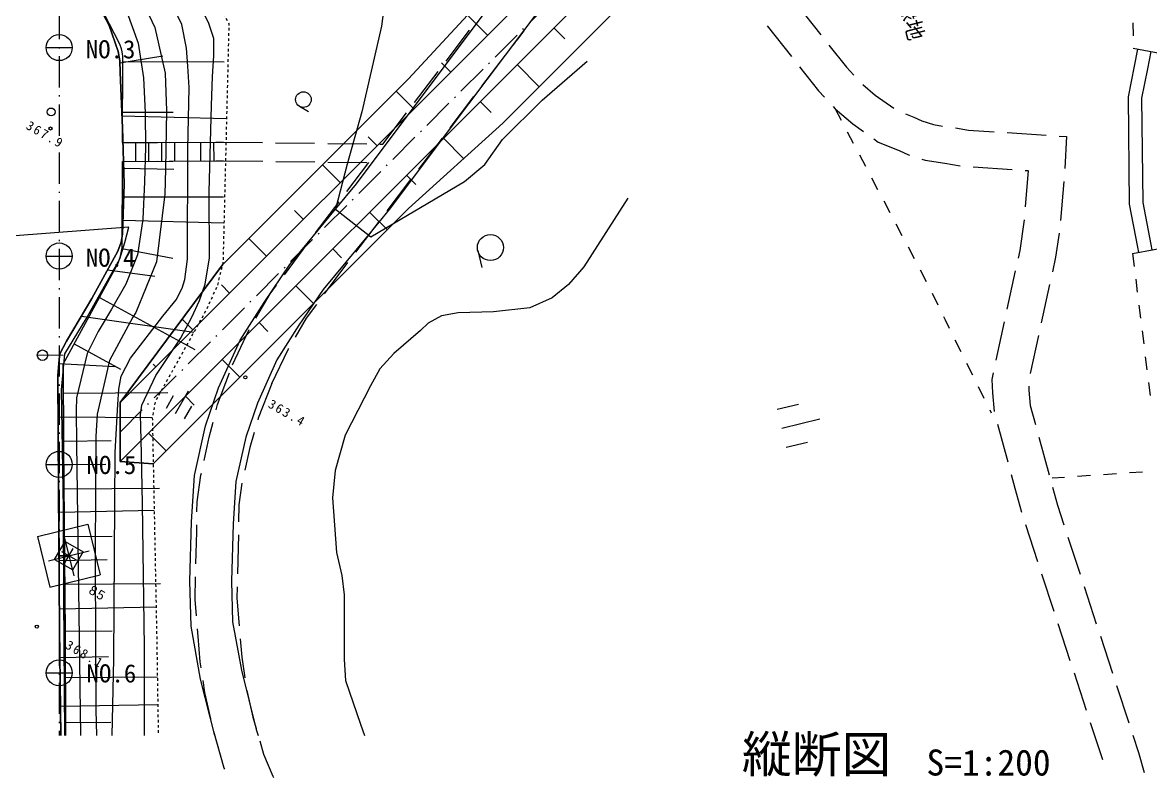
# Model space of a CAD drawing. Header units: millimetres. Extents: x -2078669 to -1085629, y -5987148 to 310365.
# Drawn here: x -1705072 to -1596855, y -1142227 to -1069783 of the extents above; entities that cross this region are included whole.
import ezdxf
from ezdxf.enums import TextEntityAlignment as Align

# ---------------------------------------------------------------- set-up
doc = ezdxf.new("R2010")
doc.units = ezdxf.units.MM
doc.header["$LTSCALE"] = 500
doc.linetypes.add('561019', pattern=[1, 0.5, -0.5])
doc.linetypes.add('SXF_一点短鎖線', pattern=[9.25, 6, -1.5, 0.25, -1.5])
for name, color, linetype, lineweight in [('1103000', 8, 'Continuous', 18), ('D-BGD', 7, 'Continuous', 13), ('D-BMK', 2, 'SXF_一点短鎖線', 13), ('D-BMK-HTXT', 7, 'Continuous', 13), ('D-BYP-STR1', 2, 'Continuous', 13), ('D-BYP-STR2', 6, 'Continuous', 25), ('D-TTL-TXT', 7, 'Continuous', 13), ('●予備設計_LP横断', 7, 'Continuous', 13)]:
    doc.layers.add(name, color=color, linetype=linetype, lineweight=lineweight)
doc.layers.add('D-WORK2', color=11, linetype='Continuous', plot=False)
doc.styles.add('BIGFONT', font='txt', dxfattribs={"height": 0.2, "bigfont": 'BIGFONT'})
doc.styles.add('MS ゴシック', font='MS Gothic.ttf')
doc.styles.add('ＭＳ ゴシック', font='MS Gothic.ttf')

# ---------------------------------------------------------------- blocks, each defined once
blk = doc.blocks.new('M2244_1')
at = {"layer": '1103000', "linetype": 'Continuous', "lineweight": 15}
blk.add_line((0, 0), (2.499811970053997, 0.0003381547867320478), dxfattribs=at)
blk.add_circle((2.000318839061947, -0.001165703375590965), 0.5000000000000004, dxfattribs=at)
blk = doc.blocks.new('M6331')
at = {"layer": '●予備設計_LP横断', "linetype": 'Continuous', "lineweight": 9}
blk.add_line((0, -0.75), (1, -0.75), dxfattribs=at)
blk.add_circle((0, 0), 0.75, dxfattribs=at)
blk = doc.blocks.new('M7312')
at = {"layer": '●予備設計_LP横断', "linetype": 'Continuous', "lineweight": 20}
blk.add_circle((0, -0.001000000003841706), 0.15, dxfattribs=at)
blk = doc.blocks.new('M5255')
at = {"layer": '●予備設計_LP横断', "linetype": 'Continuous', "lineweight": 15}
for p, q in [((-1, -1), (-1, 1)), ((-1, 1), (1, 1)), ((-0.8000000000010914, 0), (0.7999999999992724, 0)), ((0, -0.8000000000029104), (0, 0.7999999999883585)), ((1, -1), (1, 1)), ((-1, -1), (1, -1))]:
    blk.add_line(p, q, dxfattribs=at)
blk = doc.blocks.new('M6334')
at = {"layer": '●予備設計_LP横断', "linetype": 'Continuous', "lineweight": 9}
for p, q in [((0, -1.25), (0, 1.25)), ((-1, -1.25), (-1, 0.1499999999941792)), ((1, -1.25), (1, 0.1499999999941792))]:
    blk.add_line(p, q, dxfattribs=at)
blk = doc.blocks.new('河川平面')
at = {"layer": 'D-BGD', "linetype": 'Continuous'}
for p, q in [((1680161.639288735, -2800524.838748779, 363194.9803695463), (1682487.245629855, -2803466.055950296, 363235.9803673303)), ((1677348.907659888, -2802612.873101369, 363192.9803696544), (1679675.012350652, -2805553.223326799, 363233.9803674384)), ((1712430.545642233, -2802305.971771629, 362947.9803828966), (1712445.718205492, -2803555.788407959, 362953.9803825722)), ((1646522.301487245, -2805983.865377295, 363585.9803484131), (1648790.945372628, -2802998.290825979, 363562.9803496561)), ((1653981.62227821, -2803074.15484056, 363532.9803512777), (1653320.211881466, -2803971.972278948, 363549.9803503588)), ((1652984.564273072, -2804413.426296627, 363553.9803501426), (1653320.211881466, -2803971.972278948, 363549.9803503588)), ((1712460.665944945, -2804747.804100584, 362959.9803822479), (1718273.860538318, -2805851.645046932, 360509.9805146688)), ((1615237.30558291, -2806138.812892176), (1619367.120021831, -2805471.562999794)), ((1615500.412131992, -2806016.450657384), (1625228.405296439, -2806048.680495622)), ((1649960.117626734, -2808394.813590163, 363585.9803484131), (1652228.761512114, -2805409.239038861, 363561.9803497102)), ((1643496.120888755, -2809964.25597153, 363617.9803466835), (1645765.631750211, -2806979.179769864, 363593.9803479806)), ((1646936.039606823, -2812377.566209422, 363617.9803466835), (1649204.314865776, -2809390.626332397, 363593.9803479806)), ((1615428.485433756, -2811239.278109699), (1625464.622097953, -2811486.021640796)), ((1615486.788961116, -2810876.112359215), (1620337.780902172, -2810884.752033605)), ((1640470.807266339, -2813945.144915401, 363649.9803449539), (1642740.318127798, -2810960.06871375, 363625.980346251)), ((1683852.055354979, -2810552.931833475, 363249.9803665736), (1684435.551503705, -2811658.827432259, 363262.980365871)), ((1643911.592960482, -2816358.953502973, 363648.9803450079), (1646179.868219435, -2813372.013625919, 363625.980346251)), ((1685018.679026009, -2812763.357705321, 363275.9803651683), (1685602.175174739, -2813869.253304106, 363288.9803644656)), ((1700370.907531899, -2812849.609801696, 363133.9803728433), (1704112.900435922, -2813102.005494421, 363117.9803737081)), ((1615473.112669224, -2813809.508348325, 368399.9800882195), (1625170.318487165, -2813754.835146463, 363639.9803454943)), ((1615473.112669224, -2813809.508348325, 368399.9800882195), (1618839.350384557, -2813790.550001184, 366747.980177509)), ((1616722.908762326, -2813802.398016201, 367785.9801214057), (1616734.083457638, -2815598.951321075, 367787.9801212976)), ((1617972.704855418, -2813795.287684076, 367172.980154538), (1617983.879550725, -2815591.840988965, 367174.9801544299)), ((1619222.500948517, -2813788.177351952, 366558.9801877243), (1619232.310318105, -2815585.099283263, 366561.9801875622)), ((1619961.884731575, -2813784.107676672, 366196.9802072902), (1623328.122446904, -2813765.149329531, 364543.9802966337)), ((1620473.164017695, -2813781.565369478, 365945.9802208566), (1620483.471736927, -2815577.620324717, 365947.9802207485)), ((1621722.960110794, -2813774.455037354, 365331.9802540428), (1621732.769480382, -2815571.376968665, 365334.9802538807)), ((1622972.756203888, -2813767.344705245, 364718.9802871751), (1622982.56557347, -2815564.266636556, 364721.9802870129)), ((1624222.552296987, -2813760.234373135, 364104.9803203614), (1624232.361666569, -2815557.156304431, 364107.9803201993)), ((1624449.291468196, -2813759.075631442, 363993.9803263609), (1625170.318487165, -2813754.835146463, 363639.9803454943)), ((1625170.318487165, -2813754.835146463, 363639.9803454943), (1628919.781323818, -2813801.599626757, 363641.9803453863)), ((1630170.512486523, -2813816.942035902, 363642.9803453322), (1633919.975323172, -2813863.706516182, 363645.9803451701)), ((1635169.341160151, -2813879.417551749, 363646.980345116), (1638919.30234645, -2813925.315055957, 363648.9803450079)), ((1640169.535159504, -2813941.524441189, 363649.9803449539), (1640470.807266339, -2813945.144915401, 363649.9803449539)), ((1615467.29592618, -2815605.522217093, 368409.980087679), (1625186.824762166, -2815552.14624743, 363639.9803454943)), ((1615467.29592618, -2815605.522217093, 368409.980087679), (1618833.533641509, -2815586.563869952, 366757.9801769685)), ((1619955.56963888, -2815580.988521513, 366206.9802067497), (1623322.674330286, -2815562.528524022, 364554.9802960392)), ((1624443.843351581, -2815556.454825947, 364003.9803258204), (1625186.824762166, -2815552.14624743, 363639.9803454943)), ((1625186.824762166, -2815552.14624743, 363639.9803454943), (1628936.287598818, -2815598.910727724, 363644.9803452241)), ((1630187.018761516, -2815614.253136855, 363646.980345116), (1633936.481598172, -2815661.017617149, 363652.9803447917)), ((1635185.847435151, -2815676.728652717, 363653.9803447376), (1638935.80862145, -2815722.626156939, 363659.9803444134)), ((1637021.242514175, -2818481.498463123, 363683.9803431162), (1639113.047983301, -2815725.310409819, 363659.9803444134)), ((1686185.671323457, -2814975.14890289, 363302.980363709), (1686768.798845754, -2816079.679175952, 363315.9803630064)), ((1615583.938637831, -2816246.738553815), (1620406.424452462, -2816368.039664744)), ((1697108.333524607, -2816141.623247118, 363137.9803726271), (1700849.718898997, -2816389.055986588, 363081.9803756539)), ((1640887.146314151, -2820340.340796494, 363680.9803432783), (1643156.288549174, -2817353.89926912, 363656.9803445755)), ((1687352.294994483, -2817185.574774736, 363328.9803623037), (1687935.791143213, -2818291.470373507, 363341.980361601)), ((1705791.222837049, -2817530.491070041, 363100.9803746269), (1705488.112275694, -2821266.401062111, 363229.9803676546)), ((1615467.337529887, -2818996.642792232), (1625186.660933558, -2819023.889133979)), ((1633998.03147035, -2822464.749432033, 363718.9803412244), (1636265.43975322, -2819477.311205344, 363692.9803426297)), ((1688518.420315859, -2819396.86762264, 363354.9803608984), (1689102.414814236, -2820501.896245353, 363367.9803601957)), ((1615513.988100504, -2821254.133014511), (1625218.602177648, -2821492.725893976)), ((1637862.69966781, -2824321.728090031, 363712.9803415488), (1640131.84190284, -2821335.286562642, 363688.980342846)), ((1689685.910962962, -2821607.791844152, 363381.9803594391), (1690268.540135612, -2822713.189093271, 363394.9803587365)), ((1712386.920210769, -2824440.673867189, 362809.9803903553), (1718376.873092313, -2823350.783748894, 360629.9805081829)), ((1615429.888676458, -2823957.952591316), (1620303.332912228, -2824890.711198562)), ((1631016.544458238, -2826477.751113425, 363719.9803411704), (1633251.267096597, -2823466.910996467, 363719.9803411704)), ((1649569.272330461, -2824170.59014901), (1649962.554491872, -2825790.002647831)), ((1690852.534633984, -2823818.217715983, 363407.9803580338), (1691435.163806641, -2824923.614965117, 363420.9803573312)), ((1712386.920210769, -2824440.673867189, 362809.9803903553), (1712540.167945927, -2825681.043555145, 362844.9803884636)), ((1634874.775196726, -2828329.875998159, 363719.9803411704), (1637109.497835084, -2825319.035881202, 363719.9803411704)), ((1614045.889133296, -2826023.996555301), (1618596.526432189, -2826609.268112758)), ((1692018.659955371, -2826029.510563902, 363433.9803566286), (1692602.65445374, -2827134.539186614, 363446.9803559259)), ((1701145.419066025, -2826124.458605714, 363187.9803699247), (1700339.904411637, -2829787.272090058, 363164.9803711678)), ((1704438.847432303, -2827420.087118131, 363183.9803701409), (1703637.299031877, -2831084.027025004, 363160.980371384)), ((1712693.914030743, -2826920.546267028, 362880.9803865179), (1712847.161765904, -2828160.915954984, 362915.9803846261)), ((1613274.553005613, -2828670.7569839), (1622431.733915682, -2833669.13932372)), ((1693183.419951017, -2828241.172038243, 363458.9803552773), (1693715.750431755, -2829371.868323933, 363437.9803564123)), ((1713001.774826793, -2829400.917016518, 362951.9803826803), (1713155.022561962, -2830641.286704489, 362986.9803807886)), ((1611538.57228238, -2830452.712294891), (1622335.331637544, -2831993.27223382)), ((1626030.030864591, -2835114.634893395, 363719.9803411704), (1627646.27201956, -2831730.981688793, 363680.9803432783)), ((1700071.854635412, -2831008.087042708, 363156.9803716002), (1699266.838330671, -2834670.03355098, 363133.9803728433)), ((1713308.76864677, -2831880.789416372, 363022.9803788428), (1713462.016381935, -2833121.159104328, 363057.9803769511)), ((1610848.271150888, -2833112.474398644), (1615298.658326407, -2835543.739749856)), ((1695355.087514741, -2832744.467530512, 363377.9803596553), (1695911.386328925, -2833863.565587208, 363358.9803606822)), ((1703370.116231733, -2832305.340327291, 363152.9803718164), (1702569.066180953, -2835968.413258078, 363129.9803730595)), ((1609378.084220717, -2835000.813651369), (1614761.991961479, -2835279.555884834)), ((1696467.685143109, -2834982.663643918, 363339.9803617092), (1697023.983957293, -2836101.761700614, 363320.9803627361)), ((1713615.762466748, -2834360.661816211, 363092.9803750594), (1713769.010201908, -2835601.031504197, 363128.9803731136)), ((1697580.282771477, -2837220.85975731, 363301.9803637631), (1698136.581585661, -2838339.957814005, 363282.98036479)), ((1713922.756286721, -2836840.53421608, 363163.9803712218), (1714076.870997962, -2838081.402253686, 363199.9803692761)), ((1609801.713853638, -2837862.833886712), (1619845.029167408, -2837787.956628251)), ((1678291.012099368, -2839390.697587236), (1680331.163281952, -2838895.538344415)), ((1698692.880399845, -2839459.055870701, 363263.9803658169), (1698825.66277506, -2839725.697636449, 363259.9803660331)), ((1609305.413076364, -2840105.248446499), (1618342.104030505, -2840169.818751776)), ((1678733.021042917, -2841212.287473587), (1682377.197514893, -2840326.535634337)), ((1699438.090210491, -2840819.387476624, 363303.980363655), (1700421.776875629, -2844435.65751999, 363442.980356142)), ((1609830.963983694, -2842447.246843441), (1614411.690676149, -2842404.343456123)), ((1679175.398612898, -2843035.242685645), (1681216.048145129, -2842539.216466737)), ((1703404.165745066, -2842064.511159632, 363379.9803595472), (1704387.852410215, -2845680.781202998, 363524.9803517101)), ((1609335.672540891, -2844683.282894951), (1613883.395477076, -2844653.659053953)), ((1705859.265687512, -2845930.244079231, 363522.9803518181), (1704682.711761668, -2846010.59773035, 363539.9803508993)), ((1708353.547988985, -2845760.717901527, 363487.9803537099), (1707106.406838253, -2845845.480990379, 363505.980352737)), ((1710846.963314382, -2845590.693374157, 363452.9803556016), (1709600.689139727, -2845675.95481266, 363469.9803546828)), ((1713341.245615847, -2845421.167196454, 363417.9803574933), (1712094.104465113, -2845505.930285306, 363434.9803565745)), ((1609873.867371026, -2847027.973535894), (1619030.337259432, -2846950.836522026)), ((1609365.813087278, -2849261.318126091), (1618520.251714172, -2849078.250891465)), ((1607313.755436294, -2851614.222973007, 368267.980095354), (1612171.255679874, -2850431.64583732, 368267.980095354)), ((1609860.342755932, -2851508.212024524, 368267.980095354), (1610807.245495923, -2855395.157029394, 368267.980095354)), ((1612171.255679874, -2850431.64583732, 368267.980095354), (1613353.83281556, -2855289.146080896, 368267.980095354)), ((1626602.136544256, -2851448.542515753, 363855.9803338197), (1626506.630050699, -2855196.51676729, 363956.9803283607)), ((1702107.47321569, -2850448.586642595, 363645.9803451701), (1703276.106926794, -2854011.992840182, 363627.9803461429)), ((1607313.755436294, -2851614.222973007, 368267.980095354), (1608496.332571988, -2856471.723216583, 368267.980095354)), ((1609908.100997569, -2851603.716731855), (1614492.513954316, -2851574.466601796)), ((1706188.36583453, -2851660.513403805, 363634.9803457646), (1707356.999545631, -2855223.91960139, 363615.9803467916)), ((1608390.32162349, -2853925.135896952, 368267.980095354), (1612277.266628361, -2852978.233156965, 368267.980095354)), ((1609396.223292673, -2853901.727527596), (1614004.623669135, -2853809.570362382)), ((1608496.332571988, -2856471.723216583, 368267.980095354), (1613353.83281556, -2855289.146080896, 368267.980095354)), ((1703664.907396563, -2855199.751664982, 363621.9803464673), (1704833.541107664, -2858763.157862568, 363603.9803474401)), ((1609946.020888414, -2856193.113185089), (1619116.144034086, -2856112.289906915)), ((1707746.666991476, -2856412.176775827, 363609.9803471159), (1708915.300702584, -2859975.582973413, 363591.9803480887)), ((1609426.633498079, -2858542.136929099), (1618705.796377022, -2858356.57550287)), ((1705223.70690316, -2859950.548060931, 363597.9803477644), (1706391.473638187, -2863513.455908867, 363579.9803487373)), ((1609989.12970805, -2860693.21756613), (1614484.250592611, -2860658.778507273)), ((1709304.599521993, -2861162.474822126, 363585.9803484131), (1710473.233233104, -2864725.881019712, 363567.9803493859)), ((1609470.299431595, -2863214.493815246), (1614130.655341787, -2863131.443246279)), ((1610005.137445464, -2865120.072164373), (1618841.507120378, -2865078.089696547)), ((1706781.141084026, -2864701.713083304, 363573.9803490616), (1707949.774795129, -2868265.11928089, 363555.9803500345)), ((1710862.90067895, -2865914.138194148, 363561.9803497102), (1712031.534390046, -2869477.544391734, 363543.9803506831)), ((1609523.096091551, -2867886.769194885), (1618867.095400492, -2867740.291358244)), ((1610026.334111677, -2869457.634690422), (1614363.896637734, -2869436.438024211)), ((1708339.442240975, -2869453.37645534, 363549.9803503588), (1709507.707325646, -2873015.417327188, 363531.9803513317))]:
    blk.add_line(p, q, dxfattribs=at)
at = {"layer": 'D-BGD', "linetype": 'Continuous', "flags": 128}
for points in [[(1609554.793479384, -2870691.85051814), (1609439.240899246, -2860465.948431318), (1609351.985403525, -2847151.29904375), (1609279.381979892, -2836166.93498844), (1609409.441060601, -2834630.347087123), (1609457.129351798, -2834071.814372853), (1610099.01131509, -2832854.804783508), (1612555.552856169, -2828755.749503523), (1615029.328193981, -2824221.374828453), (1615362.985858978, -2823343.932256352), (1615470.743170048, -2822576.553407937), (1615628.127639537, -2817763.771195724), (1615471.526421471, -2812387.565569873), (1615273.043289659, -2807092.248165695), (1615230.536053072, -2805958.210690291), (1615082.234888306, -2805064.407761343), (1614195.948478485, -2802554.903301478), (1611543.875755006, -2797522.862286942)], [(1609120.374898591, -2789482.559495649), (1609275.451945141, -2792487.581647095), (1609448.294350338, -2793437.014847668), (1609989.894505932, -2794678.001984301), (1610785.094860014, -2796133.968020775), (1611543.875755006, -2797522.862286942), (1614195.948478485, -2802554.903301478), (1615082.234888306, -2805064.407761343), (1615230.536053072, -2805958.210690291), (1615273.043289659, -2807092.248165695), (1615471.526421471, -2812387.565569873), (1615628.127639537, -2817763.771195724), (1615470.743170048, -2822576.553407937), (1615362.985858978, -2823343.932256352), (1615029.328193981, -2824221.374828453), (1612555.552856169, -2828755.749503523), (1610099.01131509, -2832854.804783508), (1609457.129351798, -2834071.814372853), (1609409.441060601, -2834630.347087123), (1609279.381979892, -2836166.93498844)], [(1624340.250418191, -2870691.85051814), (1622973.450209964, -2865288.190754044), (1622059.863937374, -2860203.523386605), (1621936.138118443, -2855895.840144512), (1622100.875019834, -2850193.372675495), (1622391.730415376, -2845766.431743968), (1623448.575781737, -2840970.081437317), (1624701.267506624, -2837344.005479562), (1626776.041344037, -2832753.294447473), (1629061.804534101, -2829133.94400045), (1631525.58542532, -2825503.883995515), (1635921.659516725, -2820189.761260701), (1637929.897823393, -2817761.557226791), (1645469.835730892, -2807698.449990011), (1656019.652501093, -2793627.126751594), (1659219.847950033, -2796026.058255256)], [(1659219.847950033, -2796026.058255256), (1648670.529529467, -2810096.51451765), (1641073.213318824, -2820237.369611754), (1639083.762032361, -2822642.923087651), (1634729.119055328, -2827907.041199657), (1632408.391520408, -2831326.357924145), (1630306.696624295, -2834653.578519431), (1628421.651352211, -2838823.921797634), (1627305.160499649, -2842056.533266991), (1626363.258932123, -2846331.856806247), (1626096.927688998, -2850383.033781785), (1625937.387331952, -2855895.864777416), (1626049.763744156, -2859789.861939916), (1626886.308244841, -2864442.690744258), (1628320.337307048, -2870114.874269897), (1628490.819727905, -2870691.85051814)], [(1609279.381979892, -2836166.93498844), (1609351.985403525, -2847151.29904375), (1609439.240899246, -2860465.948431318), (1609554.793479384, -2870691.85051814)]]:
    blk.add_lwpolyline(points, dxfattribs=at)
for points, elevation in [([(1615901.922844571, -2801242.493319242), (1616987.453566795, -2804270.228104985), (1617504.570915053, -2807574.477254034), (1617666.983564076, -2810962.042439843), (1617685.300910674, -2814239.097262982), (1617595.047279074, -2817580.62177645), (1617429.644414922, -2821159.234008195), (1616926.318697196, -2824563.211966699), (1615816.596298767, -2827378.710538603), (1614442.496050384, -2829779.258117871), (1613142.678058479, -2831942.219629217), (1612088.120347714, -2834039.695359447), (1611063.623613429, -2838310.219139559), (1611049.162259764, -2839507.245335736), (1611079.713523772, -2842704.824813239), (1611439.003487526, -2870691.85051814)], 366999.9801638886), ([(1616301.449184445, -2797928.79651665), (1618571.751900824, -2802762.152751557), (1619578.172002082, -2807143.52940681), (1619706.763816773, -2810758.488843758), (1619619.059214802, -2816361.056247091), (1619548.221122837, -2818751.776922191), (1618746.179496924, -2825237.8868976), (1616774.280591962, -2830101.117175064), (1616478.623063136, -2830571.32520593), (1614246.37649533, -2834703.573247384), (1613037.376604053, -2839874.990191888), (1612928.727871928, -2842014.443382996), (1612885.810546584, -2846152.518086522), (1612867.259562325, -2854357.766808107), (1612935.675880624, -2868250.992075892), (1612983.560642428, -2870691.85051814)], 365999.9802179378), ([(1614483.706240737, -2870691.85051814), (1614655.652221666, -2863390.592862574), (1614767.430411171, -2843521.193979911), (1615022.112866381, -2838930.434504422), (1615132.264968198, -2837466.604500112), (1615369.663584964, -2836202.795290615), (1616250.740452059, -2834477.35501389), (1619366.793645304, -2830469.03744782), (1620631.217741379, -2828907.432097926), (1621217.414267233, -2827785.291527493), (1621453.225743102, -2826949.647544472), (1621715.970241521, -2824987.585133405), (1621745.571439279, -2814441.449549872), (1621890.922558121, -2808509.839798161), (1621764.066105945, -2806453.014092984), (1621613.266023924, -2804738.836443156), (1621189.78810933, -2802459.604143694), (1619944.5249013, -2799860.25179268)], 364999.9802719873), ([(1617598.936795689, -2870691.85051814), (1617587.432652442, -2862237.218494582), (1617397.904441803, -2848462.386243613), (1617297.666141259, -2843650.311973735), (1617253.531570416, -2841110.456182136), (1617195.193940621, -2839909.647469345), (1617330.627544382, -2838989.775931838), (1618666.761574052, -2836155.628830242), (1621033.242176087, -2832596.517061065), (1622122.547023488, -2830540.929708405), (1622860.584613692, -2828972.029395935), (1623422.072544612, -2827373.158859268), (1623830.009903999, -2824847.478673012), (1623796.029001432, -2818517.5072697), (1624032.445115542, -2810240.253135097), (1624125.465878129, -2807467.808851458), (1624236.434397087, -2805488.863030287), (1624243.547220599, -2803817.011629713), (1623725.118819363, -2802292.911333594), (1620285.19887887, -2795693.787542034)], 363999.9803260367), ([(1640983.559177155, -2797690.40724028), (1640322.280877791, -2802625.320444277), (1638441.01288091, -2810862.53720763), (1637036.158568981, -2815889.078206946), (1635921.659516725, -2820189.761260701), (1639314.104143207, -2822834.152014034), (1648307.363393172, -2817540.797851338), (1650240.400310043, -2815905.606857943), (1651945.161215144, -2813511.731480481), (1655746.147204755, -2809742.562419632), (1660081.322484951, -2805985.1734682)], 362999.9803800859), ([(1663960.033062784, -2819125.043557485), (1659732.45011333, -2825733.282033273), (1658283.761058286, -2827420.809658858), (1656709.206045149, -2828707.259060784), (1654580.066331939, -2829662.237852684), (1651066.875948149, -2830059.25293557), (1647704.180694493, -2830148.300157944), (1646078.208629051, -2830438.61644669), (1644824.563782729, -2831128.654400658), (1644064.687891282, -2831824.539818546), (1641530.166946634, -2834058.652247947), (1640185.906494044, -2835506.313953494), (1639282.602861227, -2837144.004757285), (1636833.019528925, -2841871.067633323), (1635903.15335689, -2845268.625220887), (1635616.230485786, -2847908.850117292), (1636019.444383065, -2853126.919165525), (1636531.641462819, -2855344.111893216), (1636759.683436952, -2857216.879223477), (1636743.866935204, -2859724.581191107), (1636742.820899395, -2863396.514530406), (1636878.081202082, -2865416.647250651), (1638327.488447793, -2869629.348580034), (1638689.242001803, -2870691.85051814)], 362999.9803800859), ([(1609965.289910078, -2870691.85051814), (1609855.694744323, -2857469.948730738), (1609830.858141696, -2848962.936016504), (1609635.222127579, -2837536.445328983), (1609956.946595999, -2834089.212515459), (1612007.053183557, -2830709.269573578), (1615217.614126213, -2824951.305199306), (1615701.326041008, -2823403.462991844), (1616093.676775938, -2821932.289769483), (1604767.859886499, -2822777.506217164), (1604867.549185362, -2849661.382498594), (1605094.658283221, -2870691.85051814)], 367999.9801098392)]:
    blk.add_lwpolyline(points, dxfattribs=dict(at, elevation=elevation))
at = {"layer": 'D-BGD', "linetype": '561019', "flags": 128}
blk.add_lwpolyline([(1618950.336664897, -2620513.600361806), (1618959.279623025, -2621128.699770012), (1618664.862681213, -2658301.898371679), (1618662.545903015, -2658626.988545516), (1618571.236245889, -2661701.462732079), (1617746.978126736, -2689368.003060362), (1618403.480642979, -2710987.014575141), (1619103.827045491, -2730440.856533819), (1619134.639800758, -2731637.377916507), (1619943.345943974, -2763133.074528463), (1618852.671963931, -2786511.413649531), (1619008.356540096, -2789521.398754267), (1619926.745063219, -2791601.823461288), (1625688.220167921, -2802391.311931341), (1625125.165287617, -2825293.212146609), (1624564.05430387, -2827571.672124025), (1623496.353461438, -2829910.73479874), (1618629.919286463, -2838639.710547627), (1618342.104030505, -2840169.818751776), (1618771.499900843, -2861642.138196277), (1618913.364453627, -2870691.85051814)], dxfattribs=at)
at = {"layer": 'D-BGD', "linetype": 'Continuous', "extrusion": (0.2521143766625279, 0.2127800178190311, 0.9440143034387763), "elevation": 170557.6060132046}
blk.add_lwpolyline([(-3228831.218872522, 613029.3647587639), (-3231526.148550252, 613120.3001543123), (-3232578.662084063, 613071.8012766902)], dxfattribs=at)
at = {"layer": 'D-BGD', "linetype": 'Continuous'}
for points, elevation in [([(1712877.225326884, -2804825.767309239), (1712548.032970667, -2806482.037844013), (1711961.330738225, -2809409.012310439), (1712080.237735825, -2819696.78902281), (1712861.03331246, -2823836.590509468), (1712966.432312321, -2824335.480299639)], 362599.9804017056), ([(1714144.242994248, -2805069.623928212), (1713818.736902326, -2806739.547720245), (1713267.124577615, -2809525.211549842), (1713377.97811138, -2819566.137831535), (1714139.250566669, -2823579.373738501), (1714243.352334331, -2824100.586546712)], 362099.9804287303)]:
    blk.add_lwpolyline(points, dxfattribs=dict(at, elevation=elevation))
at = {"layer": 'D-BGD', "linetype": 'Continuous', "extrusion": (0.2276302312114671, 0.1933887986618439, 0.954350695704018), "elevation": 186435.2877659747}
blk.add_lwpolyline([(-3226882.032164575, 620457.1214736844), (-3229821.669751604, 620564.2565354883), (-3230629.425307807, 620530.7768286613)], dxfattribs=at)
at = {"layer": 'D-BGD', "linetype": 'Continuous', "extrusion": (0.01962927355154589, 0.006251415231172099, 0.999787783195737), "elevation": 378719.6597254141}
blk.add_lwpolyline([(-3187594.321612317, -747174.297073316), (-3188932.111249489, -747999.5119662888), (-3190671.66184882, -749310.1473845587)], dxfattribs=at)
at = {"layer": 'D-BGD', "linetype": 'Continuous', "extrusion": (0.007441131418156152, -0.005429268854179702, 0.9999575754015402), "elevation": 391023.8643779391}
blk.add_lwpolyline([(1680919.941040266, -2808273.045669356), (1681102.404843112, -2808471.352585159), (1682800.547173774, -2809931.870220311), (1683814.382273716, -2810648.413243146)], dxfattribs=at)
at = {"layer": 'D-BGD', "linetype": 'Continuous', "extrusion": (0.002989198142742591, -0.01609247113243965, 0.999866039560958), "elevation": 413434.7059672845}
blk.add_lwpolyline([(1153260.306513017, -3068373.509624999), (1154473.59492653, -3068801.18011351), (1156859.998677133, -3069412.137954243)], dxfattribs=at)
at = {"layer": 'D-BGD', "linetype": 'Continuous', "extrusion": (0.003268667481808821, -0.0162164117642943, 0.9998631625389469), "elevation": 414257.3254405148}
blk.add_lwpolyline([(1115876.643510247, -3088256.466692466), (1116543.86009445, -3088437.817121409), (1115783.704661017, -3091399.874127301)], dxfattribs=at)
at = {"layer": 'D-BGD', "linetype": 'Continuous', "extrusion": (0.004955089219701014, -0.002613440702148671, 0.9999843083861473), "elevation": 378908.9777453538}
blk.add_lwpolyline([(1690353.077523171, -2814407.417890026), (1690690.433238424, -2814514.824154067), (1692563.885208998, -2814807.360174145), (1694045.157212165, -2815041.716755536)], dxfattribs=at)
at = {"layer": 'D-BGD', "linetype": 'Continuous', "extrusion": (0.01724348983824465, 0.03693253930145331, 0.9991689795019384), "elevation": 288092.9085493212}
blk.add_lwpolyline([(-2733795.293956211, 1845218.316846709), (-2734046.511538195, 1845120.180621782), (-2735256.456296283, 1848383.210099626)], dxfattribs=at)
at = {"layer": 'D-BGD', "linetype": 'Continuous', "extrusion": (0.1431147435204696, -0.03763140942049576, 0.9889904181599019), "elevation": 709514.7703078322}
blk.add_lwpolyline([(-2296045.603485562, -2287236.891626848), (-2298330.25485676, -2287500.441508769), (-2299779.406262624, -2287561.260712259)], dxfattribs=at)
at = {"layer": 'D-BGD', "linetype": 'Continuous', "extrusion": (0.07853372957267046, -0.05825184252452753, 0.995208106961506), "elevation": 654714.3593526392}
blk.add_lwpolyline([(-1303459.013880829, -2944228.186251274), (-1300783.000628958, -2943941.82757262), (-1299724.827732424, -2943941.827572618)], dxfattribs=at)
at = {"layer": 'D-BGD', "linetype": 'Continuous', "extrusion": (0.0845812770987603, -0.06276146355970844, 0.9944380354030039), "elevation": 677486.9624422875}
blk.add_lwpolyline([(-1302104.462412207, -2943535.536845946), (-1300016.646600792, -2943307.667012843), (-1298367.432331533, -2943307.667012837)], dxfattribs=at)
at = {"layer": 'D-BGD', "linetype": 'Continuous', "extrusion": (-0.0850429675512339, -0.05846357375528916, 0.9946605974973775), "elevation": 382872.9224494535}
blk.add_lwpolyline([(3292299.792772464, -168726.5876734305), (3292653.511302769, -168784.7270527298), (3293535.224301517, -168910.6957079037)], dxfattribs=at)
at = {"layer": 'D-BGD', "linetype": 'Continuous', "extrusion": (-0.2004381796997367, 0.1080429979008155, 0.9737305822060127), "elevation": -279023.2261491448}
blk.add_lwpolyline([(1723898.692167972, 2790533.431702808), (1720272.669609884, 2790357.764450233), (1720152.741666623, 2790362.156131546)], dxfattribs=at)
at = {"layer": 'D-BGD', "linetype": 'Continuous', "extrusion": (-0.3808226511869615, 0.1538731742580911, 0.9117549860498013), "elevation": -723854.008044568}
blk.add_lwpolyline([(2024076.624931423, 2492557.681491611), (2023562.003587991, 2492479.772290501), (2020334.264326193, 2492382.385789108)], dxfattribs=at)
at = {"layer": 'D-BGD', "linetype": 'Continuous', "extrusion": (-0.2039797386332136, 0.1097392850032297, 0.9728049935902396), "elevation": -289944.2321314869}
blk.add_lwpolyline([(1726146.27562485, 2788029.568071381), (1729709.491431094, 2788461.299151363), (1729866.498087524, 2788495.837637778)], dxfattribs=at)
at = {"layer": 'D-BGD', "linetype": 'Continuous', "extrusion": (0.9023363398485625, -0.2039612999413816, 0.379722158841068), "elevation": 2183106.365704224}
blk.add_lwpolyline([(-2416402.911733856, -502684.6725312744), (-2414140.644549623, -502652.2436267306), (-2412656.646719117, -502750.6113038281)], dxfattribs=at)
at = {"layer": 'D-BGD', "linetype": 'Continuous', "extrusion": (0.6826609038769734, -0.1607088129159911, 0.7128441398854358), "elevation": 1827518.080962949}
blk.add_lwpolyline([(-2392918.873130585, -1338675.987477152), (-2394430.496168715, -1338564.769033263), (-2396664.403852272, -1338610.397112803)], dxfattribs=at)
at = {"layer": 'D-BGD', "linetype": 'Continuous', "extrusion": (0.007469693064695773, -0.01307852492568507, 0.9998865715026318), "elevation": 413220.3025088734}
blk.add_lwpolyline([(1619865.669777924, -2844073.005087287), (1619876.447862231, -2843114.896309085), (1620243.641886746, -2840569.18078482), (1620290.552821605, -2840355.06619824)], dxfattribs=at)
at = {"layer": 'D-BGD', "linetype": 'Continuous', "extrusion": (-0.9534200795244402, -0.2532637489711588, 0.1638524501393984), "elevation": -841272.3679734246}
blk.add_lwpolyline([(3186901.240763911, 508201.9405961384), (3188289.975452149, 508253.6393088388), (3190648.131118141, 508350.9545327448)], dxfattribs=at)
at = {"layer": 'D-BGD', "linetype": 'Continuous', "extrusion": (0.004569444791615369, -0.01487241205871331, 0.9998789584413967), "elevation": 413644.0379873792}
blk.add_lwpolyline([(1625260.574524758, -2840633.421818743), (1624960.757227532, -2842742.728363003), (1624941.11181053, -2844362.507907842)], dxfattribs=at)
at = {"layer": 'D-BGD', "linetype": 'Continuous', "extrusion": (0.6463835858157457, 0.2082725094729526, 0.7340373435907859), "elevation": 775850.8258975889}
blk.add_lwpolyline([(-3232508.024723235, -303231.8327282278), (-3234276.111545107, -303122.866443825), (-3236254.51366398, -303136.1191000419)], dxfattribs=at)
at = {"layer": 'D-BGD', "linetype": 'Continuous', "extrusion": (0.9455921084958004, -0.01499806951921692, 0.3250086495174604), "elevation": 1695340.428904438}
blk.add_lwpolyline([(-2828140.954548406, -197809.1767381759), (-2825071.945571249, -197893.7691686312), (-2824392.340256771, -197884.252520205)], dxfattribs=at)
at = {"layer": 'D-BGD', "linetype": 'Continuous', "extrusion": (0.3398555577534374, 0.01634323613608557, 0.9403356307705777), "elevation": 846994.7596082205}
blk.add_lwpolyline([(-2933860.843658754, -1271017.015984907), (-2932278.02086817, -1270952.357324726), (-2930118.943064007, -1271119.882035183)], dxfattribs=at)
at = {"layer": 'D-BGD', "linetype": 'Continuous', "extrusion": (0.3481396302133976, 0.01655594602878448, 0.9372964837904659), "elevation": 860116.6363322234}
blk.add_lwpolyline([(-2930481.82034585, -1268727.003388115), (-2931557.374926937, -1268643.797515113), (-2934226.15158082, -1268758.564236508)], dxfattribs=at)
at = {"layer": 'D-BGD', "linetype": 'Continuous', "extrusion": (0.01872831973795927, -0.01426776826141577, 0.9997228019949488), "elevation": 435082.6700914212}
blk.add_lwpolyline([(-1294796.652546894, -3017370.350103749), (-1294393.221816403, -3016959.815289123), (-1292577.99364576, -3015331.612823253), (-1292033.336364776, -3014836.130621937)], dxfattribs=at)
at = {"layer": 'D-BGD', "linetype": 'Continuous', "extrusion": (-0.03800062660324652, -0.02012361229441583, 0.9990750685539024), "elevation": 359386.6937271678}
blk.add_lwpolyline([(3290062.449395383, 114085.6941077331), (3291682.129014583, 113388.0211220234), (3293550.722599992, 112713.6039025256)], dxfattribs=at)
at = {"layer": 'D-BGD', "linetype": 'Continuous', "extrusion": (0.013317616026268, -0.01202351295351817, 0.9998390251633679), "elevation": 419917.2961100594}
blk.add_lwpolyline([(1618954.545290171, -2864271.094755437), (1618381.902999682, -2861744.719074409), (1618216.80986179, -2860596.766936707)], dxfattribs=at)
at = {"layer": 'D-BGD', "linetype": 'Continuous', "extrusion": (-0.03812700027550889, -0.02492571995804908, 0.9989619814260022), "elevation": 372902.0800267983}
blk.add_lwpolyline([(3289696.957814302, -189521.2613334492), (3292158.146823342, -190443.290028838), (3293230.470950169, -190772.5859914899)], dxfattribs=at)
at = {"layer": 'D-BGD', "linetype": 'Continuous', "extrusion": (0.04620460727887744, 0.0004008533227715821, 0.9989319163901105), "elevation": 437343.2701901313}
blk.add_lwpolyline([(-2887918.271061185, -1581777.761920657), (-2887814.086198021, -1581734.47782528), (-2884309.508811574, -1580760.585679217)], dxfattribs=at)
at = {"layer": 'D-BGD', "linetype": 'Continuous', "extrusion": (0.4258741071797299, 0.1354150583079563, 0.8945915307095863), "elevation": 665762.4997562515}
blk.add_lwpolyline([(-3254595.669191635, -519255.816202889), (-3256363.745035876, -519273.7179086341), (-3258344.426357734, -519190.9225195575)], dxfattribs=at)
at = {"layer": 'D-BGD', "linetype": 'Continuous', "extrusion": (0.02847993742290331, -0.006557757068790981, 0.9995728532661412), "elevation": 428865.8257777478}
blk.add_lwpolyline([(-2432560.22792028, -2219809.790801193), (-2433707.532207573, -2220447.675017316), (-2435570.052655972, -2221794.380848387), (-2435674.90692678, -2221884.791948055)], dxfattribs=at)
at = {"layer": 'D-BGD', "linetype": 'Continuous'}
for points in [[(1615473.112669224, -2813809.508348325, 368399.9800882195), (1615502.941958056, -2805510.393770966, 368349.980090922), (1615441.98356197, -2805094.720756605, 368369.9800898409), (1615373.241772683, -2804812.985850505, 368379.9800893004), (1615225.585768825, -2804347.477871249, 368419.9800871385), (1610224.347825051, -2794667.436228954, 368259.9800957864), (1609794.211341493, -2793589.71527251, 368279.9800947054), (1609534.194673812, -2792436.766365776, 368299.9800936244), (1609235.851716219, -2777605.125603852, 368509.980082274), (1609158.038232624, -2758978.571774546, 368489.980083355), (1609244.691650467, -2738601.060977153, 368469.980084436), (1609119.132077041, -2714860.417054446, 368279.9800947054), (1609037.999003846, -2675631.619582801, 368369.9800898409), (1609171.77069728, -2662074.920675428, 368369.9800898409), (1609081.587085076, -2627858.359767654, 368359.9800903815), (1609043.713089827, -2620513.600361806, 368307.1529934995)], [(1615473.112669224, -2813809.508348325, 368399.9800882195), (1615502.941958056, -2805510.393770966, 368349.980090922), (1615441.98356197, -2805094.720756605, 368369.9800898409), (1615373.241772683, -2804812.985850505, 368379.9800893004), (1615225.585768825, -2804347.477871249, 368419.9800871385), (1610224.347825051, -2794667.436228954, 368259.9800957864), (1609794.211341493, -2793589.71527251, 368279.9800947054), (1609534.194673812, -2792436.766365776, 368299.9800936244)], [(1690620.666799868, -2811034.070202964, 363188.9803698707), (1691407.472517303, -2811354.845334445, 363179.9803703571), (1692179.286658802, -2811717.754210535, 363179.9803703571), (1693309.566321196, -2812079.095783803, 363169.9803708976), (1694160.236502768, -2812210.50796773, 363164.9803711678)], [(1687584.57942774, -2813450.476592866, 363204.9803690058), (1688002.816444247, -2813746.249765522, 363199.9803692761), (1689993.996887997, -2814556.311455075, 363179.9803703571), (1690900.840937649, -2814985.303017716, 363179.9803703571), (1690981.770245781, -2815011.06046916, 363178.9803704111)], [(1609775.31674131, -2835079.418295228, 368449.980085517), (1615069.022606161, -2825388.398481254, 368459.9800849765), (1615292.804445196, -2824698.093018725, 368489.980083355), (1615447.433630323, -2823887.297272887, 368459.9800849765), (1615467.29592618, -2815605.522217093, 368409.980087679)], [(1610028.651932214, -2870691.85051814, 368481.4150676847), (1609985.032579137, -2860840.808931664, 368449.980085517), (1609837.309350716, -2842877.664914968, 368379.9800893004), (1609775.31674131, -2835079.418295228, 368449.980085517), (1615069.022606161, -2825388.398481254, 368459.9800849765), (1615292.804445196, -2824698.093018725, 368489.980083355), (1615447.433630323, -2823887.297272887, 368459.9800849765), (1615467.29592618, -2815605.522217093, 368409.980087679)], [(1701981.683882212, -2821200.162162536, 363240.9803670601), (1701961.953025108, -2821447.189866717, 363249.9803665736), (1701575.477019781, -2824166.295506806, 363199.9803692761), (1701413.468842245, -2824903.643653064, 363194.9803695463)], [(1609775.31674131, -2835079.418295228, 368449.980085517), (1609837.309350716, -2842877.664914968, 368379.9800893004), (1609985.032579137, -2860840.808931664, 368449.980085517), (1610028.651932214, -2870691.85051814, 368481.4150676847)], [(1699015.909716028, -2835889.155637926, 363211.9803686275), (1698889.584896467, -2836544.359416783, 363299.9803638711), (1698959.547762299, -2837807.215316894, 363289.9803644116), (1699120.286678508, -2839612.460077523, 363260.9803659791)], [(1702428.537597248, -2837184.09559951, 363294.9803641414), (1702450.54369953, -2837553.156186255, 363289.9803644116), (1702583.173058276, -2839048.117459894, 363259.9803660331), (1703075.937956924, -2840859.665795906, 363331.9803621416)]]:
    blk.add_polyline3d(points, dxfattribs=at)
for centre, radius in [((1608633.892492412, -2810858.650612772, 368209.9800984888), 374.999979731494), ((1650783.468555375, -2823875.767970866), 1249.87493244507)]:
    blk.add_circle(centre, radius, dxfattribs=at)
at = {"layer": 'D-BGD', "linetype": 'Continuous', "lineweight": 9, "xscale": 1000, "yscale": 1000, "zscale": 1000, "rotation": 330.1091246385173}
for name, p in [('M6331', (1632841.628526656, -2809671.672265279)), ('M6334', (1621182.499112874, -2838716.089859237))]:
    blk.add_blockref(name, p, dxfattribs=at)
at = {"layer": 'D-BGD', "linetype": 'Continuous', "lineweight": 20, "xscale": 1000, "yscale": 1000, "zscale": 1000, "rotation": 330.1091246385173}
for p in [(1608578.243088012, -2812448.391117002, 367858.9801174602), (1627278.349701992, -2836320.088233439, 363379.9803595472), (1607262.733712285, -2860247.186121931, 368079.9801055151)]:
    blk.add_blockref('M7312', p, dxfattribs=at)
at = {"layer": 'D-BGD', "linetype": 'Continuous', "lineweight": 15, "xscale": 1000, "yscale": 1000, "zscale": 1000}
for name, p, rotation in [('M2244_1', (1609804.848388647, -2834247.465888918), 178.8475168330848), ('M5255', (1610336.156150935, -2853449.581948368, 368267.9800953539), 330.1091246385173)]:
    blk.add_blockref(name, p, dxfattribs=dict(at, rotation=rotation))
at = {"layer": 'D-BGD', "linetype": 'Continuous', "style": 'BIGFONT'}
blk.add_text('八幡親水緑地', height=1750, rotation=284.10912462891, dxfattribs=at).set_placement((1687956.412451715, -2792954.686093925))
at = {"layer": 'D-BGD', "linetype": 'Continuous', "char_height": 900, "attachment_point": 7, "rotation": 330.1091246385173, "line_spacing_factor": 0.7228915662650602, "style": 'MS ゴシック'}
for s, insert in [('\\T1.287;367.9', (1606138.787373446, -2812445.276942202)), ('\\T1.281;363.4', (1629363.274880077, -2839171.197279282)), ('{\\Fworking|c128;\\T1.25;85}', (1612155.426597669, -2857029.211990479)), ('\\T1.315;368.1', (1609915.803402487, -2862301.670737264, 368079.9801055151))]:
    blk.add_mtext(s, dxfattribs=dict(at, insert=insert))

msp = doc.modelspace()

# ---------------------------------------------------------------- linework, layer by layer
at = {"layer": 'D-BMK'}
msp.add_line((-1695712.223851892, -1109080.38367967), (-1648584.593313689, -1061952.748242518), dxfattribs=at)
at = {"layer": 'D-BMK', "linetype": 'SXF_一点短鎖線', "flags": 128}
msp.add_lwpolyline([(-1701552.482171966, -888013.4237860683), (-1701552.482169488, -1138191.673942402)], dxfattribs=at)
msp.add_lwpolyline([(-1701552.482171966, -888013.4237860683), (-1701552.482169488, -1138191.673942402)], dxfattribs=at)
at = {"layer": 'D-BMK-HTXT', "color": 7, "linetype": 'Continuous', "lineweight": 13}
for p, q in [((-1702802.482170133, -1072186.747929364, 329092.9815389971), (-1700302.482170033, -1072186.747930656, -329092.9815410536)), ((-1702802.482169994, -1092186.747929312, 329092.9815390516), (-1700302.482169893, -1092186.747930603, -329092.9815409993)), ((-1702802.482169827, -1112186.747929379, 329092.9815400254), (-1700302.482169722, -1112186.747930432, -329092.9815400254)), ((-1702802.482169527, -1132186.747929448, 329092.9815400254), (-1700302.482169541, -1132186.747930499, -329092.9815400254))]:
    msp.add_line(p, q, dxfattribs=at)
for centre in [(-1701552.482170142, -1072186.747930009, -2.132989493475179e-06), (-1701552.482170003, -1092186.747929957, -2.078565330521087e-06), (-1701552.482169718, -1112186.747930027, -1.104780267269234e-06), (-1701552.482169532, -1132186.747929854, -1.104780267269234e-06)]:
    msp.add_circle(centre, 1250.000000003684, dxfattribs=at)
at = {"layer": 'D-BYP-STR1'}
for p, q in [((-1660454.470721299, -1070994.197625078), (-1662385.555673402, -1069063.112672975)), ((-1654090.50969212, -1070287.090842392), (-1653029.84952034, -1071347.751014172)), ((-1663990.004627231, -1074529.731531011), (-1664885.120635447, -1073634.615522796)), ((-1657626.043598052, -1073822.624748325), (-1655504.723254493, -1075943.945091885)), ((-1667525.538533164, -1078065.265436945), (-1669222.594808012, -1076368.209162096)), ((-1661161.577503985, -1077358.158654258), (-1660102.027290524, -1078417.708867719)), ((-1671061.072439097, -1081600.799342877), (-1671909.600576521, -1080752.271205453)), ((-1664697.111409918, -1080893.69256019), (-1662752.300582657, -1082838.503387451)), ((-1674596.60634503, -1085136.33324881), (-1676293.662619877, -1083439.276973963)), ((-1668232.645315851, -1084429.226466123), (-1667347.384702051, -1085314.487079922)), ((-1678132.140250962, -1088671.867154743), (-1678980.668388386, -1087823.339017319)), ((-1671768.179221783, -1087964.760372056), (-1670071.122946935, -1089661.816646904)), ((-1681667.674156895, -1092207.401060675), (-1683364.730431743, -1090510.344785828)), ((-1675303.713127716, -1091500.294277988), (-1674455.184990292, -1092348.822415412)), ((-1685203.208062828, -1095742.934966608), (-1685978.245646121, -1094967.897383315)), ((-1678839.247033649, -1095035.828183921), (-1677142.190758801, -1096732.884458769)), ((-1688738.74196876, -1099278.468872541), (-1689767.327602675, -1098249.883238627)), ((-1682374.780939582, -1098571.362089854), (-1681526.252802158, -1099419.890227279)), ((-1692274.275874693, -1102814.002778474), (-1692527.823925314, -1102560.454727853)), ((-1685910.314845514, -1102106.895995786), (-1684213.258570667, -1103803.952270634)), ((-1689445.848751447, -1105642.429901719), (-1688597.320614023, -1106490.958039144)), ((-1692981.38265738, -1109177.963807652), (-1691284.326382532, -1110875.0200825))]:
    msp.add_line(p, q, dxfattribs=at)
at = {"layer": 'D-BYP-STR2'}
for p, q in [((-1650584.593882913, -1061124.320786694), (-1695712.226873104, -1106251.953776885)), ((-1646584.593885005, -1062781.175035277), (-1695712.226873104, -1111908.808023377)), ((-1643584.593884983, -1064023.815722375), (-1658995.22526781, -1079434.447105202)), ((-1668025.854850614, -1075171.469204699), (-1658995.22526781, -1065391.437425435)), ((-1668025.854850614, -1087616.548550582), (-1658995.22526781, -1079434.447105202)), ((-1685903.778964079, -1093049.393318165), (-1695712.226873104, -1106251.953776885)), ((-1695712.226873104, -1106251.953776885, -354000.0000000001), (-1695712.226873104, -1111908.808023377, -354000.0000000001)), ((-1695712.226873104, -1111908.808023377), (-1692534.604954645, -1112125.298654612))]:
    msp.add_line(p, q, dxfattribs=at)
for points in [[(-1668025.854850614, -1075171.469204699), (-1685903.778964079, -1093049.393318165)], [(-1668025.854850614, -1087616.548550582), (-1692534.604954645, -1112125.298654612)]]:
    msp.add_lwpolyline(points, dxfattribs=at)
at = {"layer": 'D-WORK2', "ltscale": 1500}
msp.add_line((-1700632.017505841, -1120951.507951222, 368267.9800953541), (-1701552.48216967, -1120951.507951231), dxfattribs=at)

# ---------------------------------------------------------------- block references
at = {"layer": 'D-BGD'}
msp.add_blockref('河川平面', (-3310965.811631768, 1732500.176575737), dxfattribs=at)

# ---------------------------------------------------------------- texts
at = {"layer": 'D-BMK-HTXT', "style": 'MS ゴシック'}
for s, p in [('NO.3  ', (-1699004.835596305, -1073220.800221639, -354000.0000145752)), ('NO.4', (-1699004.835649905, -1093220.800221586, -354000.0000145208))]:
    msp.add_text(s, height=1750, dxfattribs=at).set_placement(p)
at = {"layer": 'D-BMK-HTXT', "color": 7, "style": 'ＭＳ ゴシック'}
for s, p in [('NO.5', (-1698925.825171718, -1113113.51763734)), ('NO.6', (-1698925.825171537, -1133113.517637407))]:
    msp.add_text(s, height=1750, rotation=359.9999999783221, dxfattribs=at).set_placement(p)
at = {"layer": 'D-TTL-TXT', "style": 'MS ゴシック'}
for s, height, p in [('縦断図', 3500, (-1628887.209926557, -1142796.269481101)), ('S=1:200', 2500, (-1612386.822577464, -1142796.269481101))]:
    msp.add_text(s, height=height, dxfattribs=at).set_placement(p, align=Align.BOTTOM_CENTER)

doc.saveas('drawing.dxf')
